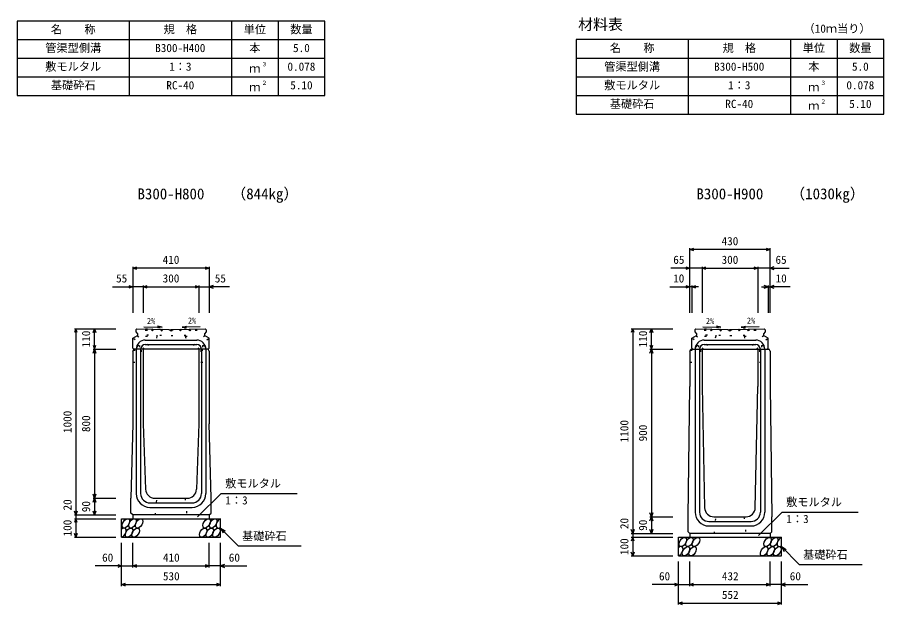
# Model space of a CAD drawing. Units: millimetres, scale not verified. Extents: x -12600 to 12600, y -5940 to 5940.
# Drawn here: x 1875 to 6525, y -458 to 2695 of the extents above; entities that cross this region are included whole.
import ezdxf
from ezdxf.enums import TextEntityAlignment as Align

# ---------------------------------------------------------------- set-up
doc = ezdxf.new("R2010")
doc.units = ezdxf.units.MM
doc.header["$LTSCALE"] = 40
doc.linetypes.add('DOTTED', pattern=[1.75, 0.25, -1.5])
for name, color, linetype, lineweight in [('0-0_DIM', 7, 'Continuous', 25), ('0-2_HATCH', 6, 'Continuous', 25), ('0-3_HYO', 3, 'Continuous', 25), ('0-4_HYO2', 4, 'Continuous', 25), ('0-5_OUTLINE', 3, 'Continuous', 25), ('0-6_OUTLINE2', 4, 'DOTTED', 25), ('0-7_TXT', 7, 'Continuous', 25)]:
    doc.layers.add(name, color=color, linetype=linetype, lineweight=lineweight)
doc.styles.add('ＭＳ ゴシック', font='')
doc.styles.get('ＭＳ ゴシック').set_extended_font_data('MS Gothic')

msp = doc.modelspace()

# ---------------------------------------------------------------- linework, layer by layer
at = {"layer": '0-0_DIM'}
for p, q in [((5485, 1108.46), (5485, 1455.96)), ((5915, 1448.46), (5485, 1448.46)), ((5915, 1108.46), (5915, 1455.96)), ((2495, 1355.96), (2495, 1108.46)), ((2905, 1355.96), (2905, 1108.46)), ((5550, 1355.96), (5550, 1108.46)), ((5850, 1355.96), (5850, 1108.46)), ((2905, 1348.46), (2495, 1348.46)), ((5485, 1348.46), (5383.02, 1348.46)), ((5550, 1348.46), (5485, 1348.46)), ((5550, 1348.46), (5850, 1348.46)), ((5915, 1348.46), (5850, 1348.46)), ((5915, 1348.46), (6016.98, 1348.46)), ((2550, 1255.96), (2550, 1108.46)), ((2850, 1255.96), (2850, 1108.46)), ((5495, 1255.96), (5495, 1108.46)), ((5905, 1255.96), (5905, 1108.46)), ((2386.62, 1248.46), (2495, 1248.46)), ((2550, 1248.46), (2495, 1248.46)), ((2550, 1248.46), (2850, 1248.46)), ((2850, 1248.46), (2905, 1248.46)), ((3013.38, 1248.46), (2905, 1248.46)), ((5376.62, 1248.46), (5485, 1248.46)), ((5495, 1248.46), (5485, 1248.46)), ((5531.3, 1248.46), (5495, 1248.46)), ((5868.7, 1248.46), (5905, 1248.46)), ((5905, 1248.46), (5915, 1248.46)), ((6023.38, 1248.46), (5915, 1248.46)), ((2181.5, 1023.46), (2404, 1023.46)), ((2189, 1023.46), (2189, 23.46)), ((2289, 913.46), (2289, 1023.46)), ((5170.5, 1023.46), (5393, 1023.46)), ((5178, 1023.46), (5178, -76.54)), ((5278, 913.46), (5278, 1023.46)), ((2281.5, 913.46), (2404, 913.46)), ((2289, 913.46), (2289, 113.46)), ((5270.5, 913.46), (5393, 913.46)), ((5278, 913.46), (5278, 13.46)), ((2281.5, 113.46), (2404, 113.46)), ((2289, 113.46), (2289, 23.46)), ((2842.11, 12.65), (2968.34, 138.89)), ((2968.34, 138.89), (3376.24, 138.89)), ((2181.5, 23.46), (2404, 23.46)), ((2181.5, 3.46), (2404, 3.46)), ((2189, 23.46), (2189, 3.46)), ((2189, 3.46), (2189, -96.54)), ((5270.5, 13.46), (5393, 13.46)), ((5278, 13.46), (5278, -76.54)), ((5853.11, -87.35), (5979.34, 38.89)), ((5979.34, 38.89), (6387.24, 38.89)), ((2965, -46.54), (3060.76, -142.29)), ((2965, -46.54), (2990.98, -61.54)), ((2965, -46.54), (2980, -72.52)), ((5170.5, -76.54), (5393, -76.54)), ((5178, -76.54), (5178, -96.54)), ((2181.5, -96.54), (2404, -96.54)), ((2435, -357.9), (2435, -126.54)), ((2495, -257.9), (2495, -126.54)), ((2905, -257.9), (2905, -126.54)), ((2965, -357.9), (2965, -126.54)), ((5170.5, -96.54), (5393, -96.54)), ((5178, -96.54), (5178, -196.54)), ((3060.76, -142.29), (3398.31, -142.29)), ((5976, -146.54), (6071.76, -242.29)), ((5976, -146.54), (6001.98, -161.54)), ((5976, -146.54), (5991, -172.52)), ((5170.5, -196.54), (5393, -196.54)), ((5424, -457.9), (5424, -226.54)), ((5484, -357.9), (5484, -226.54)), ((5916, -357.9), (5916, -226.54)), ((5976, -457.9), (5976, -226.54)), ((2435, -250.4), (2293.21, -250.4)), ((2435, -250.4), (2495, -250.4)), ((2495, -250.4), (2905, -250.4)), ((2965, -250.4), (2905, -250.4)), ((2965, -250.4), (3106.79, -250.4)), ((6071.76, -242.29), (6409.31, -242.29)), ((2435, -350.4), (2965, -350.4)), ((5425, -350.4), (5283.21, -350.4)), ((5424, -350.4), (5484, -350.4)), ((5484, -350.4), (5916, -350.4)), ((5976, -350.4), (5916, -350.4)), ((5976, -350.4), (6117.79, -350.4)), ((5424, -450.4), (5976, -450.4))]:
    msp.add_line(p, q, dxfattribs=at)
for points in [[(5506.14, 1440.77), (5485, 1448.46), (5506.14, 1456.16)], [(5893.86, 1456.16), (5915, 1448.46), (5893.86, 1440.77)], [(2516.14, 1340.77), (2495, 1348.46), (2516.14, 1356.16)], [(2883.86, 1356.16), (2905, 1348.46), (2883.86, 1340.77)], [(5463.86, 1356.16), (5485, 1348.46), (5463.86, 1340.77)], [(5571.14, 1340.77), (5550, 1348.46), (5571.14, 1356.16)], [(5828.86, 1356.16), (5850, 1348.46), (5828.86, 1340.77)], [(5936.14, 1356.16), (5915, 1348.46), (5936.14, 1340.77)], [(2473.86, 1256.16), (2495, 1248.46), (2473.86, 1240.77)], [(2571.14, 1240.77), (2550, 1248.46), (2571.14, 1256.16)], [(2828.86, 1256.16), (2850, 1248.46), (2828.86, 1240.77)], [(2926.14, 1256.16), (2905, 1248.46), (2926.14, 1240.77)], [(5463.86, 1256.16), (5485, 1248.46), (5463.86, 1240.77)], [(5516.14, 1240.77), (5495, 1248.46), (5516.14, 1256.16)], [(5883.86, 1240.77), (5905, 1248.46), (5883.86, 1256.16)], [(5936.14, 1256.16), (5915, 1248.46), (5936.14, 1240.77)], [(2196.7, 1002.32), (2189, 1023.46), (2181.3, 1002.32)], [(2281.3, 1002.32), (2289, 1023.46), (2296.7, 1002.32)], [(5185.7, 1002.32), (5178, 1023.46), (5170.3, 1002.32)], [(5270.3, 1002.32), (5278, 1023.46), (5285.7, 1002.32)], [(2281.3, 934.61), (2289, 913.46), (2296.7, 934.61)], [(5270.3, 934.61), (5278, 913.46), (5285.7, 934.61)], [(2281.3, 892.32), (2289, 913.46), (2296.7, 892.32)], [(5270.3, 892.32), (5278, 913.46), (5285.7, 892.32)], [(2296.7, 134.61), (2289, 113.46), (2281.3, 134.61)], [(2281.3, 92.32), (2289, 113.46), (2296.7, 92.32)], [(2196.7, 44.61), (2189, 23.46), (2181.3, 44.61)], [(2196.7, -17.68), (2189, 3.46), (2181.3, -17.68)], [(2296.7, 44.61), (2289, 23.46), (2281.3, 44.61)], [(5285.7, 34.61), (5278, 13.46), (5270.3, 34.61)], [(5270.3, -7.68), (5278, 13.46), (5285.7, -7.68)], [(2196.7, -75.39), (2189, -96.54), (2181.3, -75.39)], [(5185.7, -55.39), (5178, -76.54), (5170.3, -55.39)], [(5285.7, -55.39), (5278, -76.54), (5270.3, -55.39)], [(5185.7, -117.68), (5178, -96.54), (5170.3, -117.68)], [(5185.7, -175.39), (5178, -196.54), (5170.3, -175.39)], [(2413.86, -242.71), (2435, -250.4), (2413.86, -258.1)], [(2516.14, -258.1), (2495, -250.4), (2516.14, -242.71)], [(2883.86, -242.71), (2905, -250.4), (2883.86, -258.1)], [(2986.14, -242.71), (2965, -250.4), (2986.14, -258.1)], [(2456.14, -358.1), (2435, -350.4), (2456.14, -342.71)], [(2943.86, -342.71), (2965, -350.4), (2943.86, -358.1)], [(5402.86, -342.71), (5424, -350.4), (5402.86, -358.1)], [(5505.14, -358.1), (5484, -350.4), (5505.14, -342.71)], [(5894.86, -342.71), (5916, -350.4), (5894.86, -358.1)], [(5997.14, -342.71), (5976, -350.4), (5997.14, -358.1)], [(5445.14, -458.1), (5424, -450.4), (5445.14, -442.71)], [(5954.86, -442.71), (5976, -450.4), (5954.86, -458.1)]]:
    msp.add_lwpolyline(points, dxfattribs=at)
at = {"layer": '0-2_HATCH', "linetype": 'DOTTED'}
for p, q in [((2563.5, 1022.12), (2563.5, 984.12)), ((2563.5, 984.12), (2623.26, 982.95)), ((2569.5, 1022.01), (2569.5, 990)), ((2623.26, 988.95), (2623.26, 982.95)), ((2776.74, 988.95), (2776.74, 982.95)), ((2776.74, 982.95), (2836.5, 984.12)), ((2830.5, 1022.01), (2830.5, 990)), ((2836.5, 1022.12), (2836.5, 984.12)), ((5563.5, 1022.12), (5563.5, 984.12)), ((5563.5, 984.12), (5623.26, 982.95)), ((5569.5, 1022.01), (5569.5, 990)), ((5623.26, 988.95), (5623.26, 982.95)), ((5776.74, 988.95), (5776.74, 982.95)), ((5776.74, 982.95), (5836.5, 984.12)), ((5830.5, 1022.01), (5830.5, 990)), ((5836.5, 1022.12), (5836.5, 984.12))]:
    msp.add_line(p, q, dxfattribs=at)
for points in [[(2563.5, 1022.12), (2700, 1019.47), (2836.5, 1022.12)], [(2569.5, 990), (2700, 987.46), (2830.5, 990)], [(5563.5, 1022.12), (5700, 1019.47), (5836.5, 1022.12)], [(5569.5, 990), (5700, 987.46), (5830.5, 990)]]:
    msp.add_lwpolyline(points, dxfattribs=at)
for points in [[(2600.08, 1021.41), (2595.75, 1017.26), (2599.91, 1012.93), (2604.24, 1017.09)], [(2650.07, 1020.41), (2645.74, 1016.26), (2649.9, 1011.93), (2654.23, 1016.09)], [(2700, 1019.47), (2704.24, 1015.23), (2700, 1010.99), (2695.76, 1015.23)], [(2749.93, 1020.41), (2754.26, 1016.26), (2750.1, 1011.93), (2745.77, 1016.09)], [(2799.92, 1021.41), (2804.25, 1017.26), (2800.09, 1012.93), (2795.76, 1017.09)], [(5600.08, 1021.41), (5595.75, 1017.26), (5599.91, 1012.93), (5604.24, 1017.09)], [(5650.07, 1020.41), (5645.74, 1016.26), (5649.9, 1011.93), (5654.23, 1016.09)], [(5700, 1019.47), (5704.24, 1015.23), (5700, 1010.99), (5695.76, 1015.23)], [(5749.93, 1020.41), (5754.26, 1016.26), (5750.1, 1011.93), (5745.77, 1016.09)], [(5799.92, 1021.41), (5804.25, 1017.26), (5800.09, 1012.93), (5795.76, 1017.09)]]:
    msp.add_lwpolyline(points, close=True, dxfattribs=at)
at = {"layer": '0-2_HATCH'}
for centre in [(2457.89, -21.54), (2493.37, -21.54), (2528.84, -21.54), (2891.05, -21.54), (2926.52, -21.54), (2474.77, -71.54), (2510.25, -71.54), (2872.45, -71.54), (2907.93, -71.54), (2943.41, -71.54), (5446.89, -121.54), (5482.37, -121.54), (5517.84, -121.54), (5902.05, -121.54), (5937.52, -121.54), (5463.77, -171.54), (5499.25, -171.54), (5883.45, -171.54), (5918.93, -171.54), (5954.41, -171.54)]:
    msp.add_ellipse(centre, major_axis=(14.54, 23.54), ratio=0.5792, dxfattribs=at)
for centre, start_param, end_param in [((2962, -21.54), 0.6666252, 4.1103269), ((2439.3, -71.54), 3.7419964, 7.318141), ((5973, -121.54), 0.6666252, 4.1103269), ((5428.3, -171.54), 3.7419964, 7.318141)]:
    msp.add_ellipse(centre, major_axis=(14.54, 23.54), ratio=0.5792, start_param=start_param, end_param=end_param, dxfattribs=at)
at = {"layer": '0-3_HYO'}
for p, q in [((2475, 2675.36), (2475, 2275.36)), ((3025, 2675.36), (3025, 2275.36)), ((3275, 2675.36), (3275, 2275.36)), ((1875, 2575.36), (3525, 2575.36)), ((5475, 2575.36), (5475, 2175.36)), ((6025, 2575.36), (6025, 2175.36)), ((6275, 2575.36), (6275, 2175.36)), ((4875, 2475.36), (6525, 2475.36))]:
    msp.add_line(p, q, dxfattribs=at)
for points in [[(1875, 2275.36), (3525, 2275.36), (3525, 2675.36), (1875, 2675.36)], [(4875, 2175.36), (6525, 2175.36), (6525, 2575.36), (4875, 2575.36)]]:
    msp.add_lwpolyline(points, close=True, dxfattribs=at)
at = {"layer": '0-4_HYO2'}
for p, q in [((1875, 2475.36), (3525, 2475.36)), ((1875, 2375.36), (3525, 2375.36)), ((4875, 2375.36), (6525, 2375.36)), ((4875, 2275.36), (6525, 2275.36))]:
    msp.add_line(p, q, dxfattribs=at)
at = {"layer": '0-5_OUTLINE'}
for p, q in [((2516.79, 1023.04), (2511, 1017.31)), ((2516.79, 1023.04), (2687.89, 1019.7)), ((5516.79, 1023.04), (5511, 1017.31)), ((5516.79, 1023.04), (5687.89, 1019.7)), ((2495, 973.46), (2520, 986.46)), ((2511, 1017.31), (2511, 1006.46)), ((2511, 1006.46), (2520, 996.46)), ((2520, 996.46), (2520, 986.46)), ((2709, 1016.46), (2712.11, 1019.7)), ((2889, 1006.46), (2880, 996.46)), ((2880, 996.46), (2880, 986.46)), ((2905, 973.46), (2880, 986.46)), ((2889, 1017.31), (2889, 1006.46)), ((5495, 973.46), (5520, 986.46)), ((5511, 1017.31), (5511, 1006.46)), ((5511, 1006.46), (5520, 996.46)), ((5520, 996.46), (5520, 986.46)), ((5709, 1016.46), (5712.11, 1019.7)), ((5889, 1006.46), (5880, 996.46)), ((5880, 996.46), (5880, 986.46)), ((5905, 973.46), (5880, 986.46)), ((5889, 1017.31), (5889, 1006.46)), ((2495, 919.46), (2495, 973.46)), ((2905, 919.46), (2905, 973.46)), ((5495, 919.46), (5495, 973.46)), ((5905, 919.46), (5905, 973.46)), ((2495, 919.46), (2501, 913.46)), ((2495, 903.46), (2500, 913.46)), ((2495, 903.46), (2495, 513.46)), ((2900, 913.46), (2500, 913.46)), ((2850, 913.46), (2850, 513.46)), ((2899, 913.46), (2905, 919.46)), ((2905, 903.46), (2900, 913.46)), ((2905, 903.46), (2905, 513.46)), ((5485, 903.46), (5490, 913.46)), ((5485, 903.46), (5485, 713.46)), ((5490, 913.46), (5910, 913.46)), ((5495, 919.46), (5501, 913.46)), ((5550, 913.46), (5550, 713.46)), ((5850, 913.46), (5850, 713.46)), ((5899, 913.46), (5905, 919.46)), ((5915, 903.46), (5910, 913.46)), ((5915, 903.46), (5915, 713.46)), ((5475, 13.46), (5485, 713.46)), ((5550, 713.46), (5563.95, 62.39)), ((5836.05, 62.39), (5850, 713.46)), ((5915, 713.46), (5925, 13.46)), ((2495, 513.46), (2485, 113.46)), ((2850, 513.46), (2836.8, 161.59)), ((2915, 113.46), (2905, 513.46)), ((2485, 33.46), (2485, 113.46)), ((2613.16, 113.46), (2786.84, 113.46)), ((2915, 33.46), (2915, 113.46)), ((2435, 3.46), (2965, 3.46)), ((2435, -96.54), (2435, 3.46)), ((2495, 23.46), (2485, 33.46)), ((2905, 23.46), (2495, 23.46)), ((2495, 23.46), (2495, 3.46)), ((2905, 23.46), (2915, 33.46)), ((2905, 23.46), (2905, 3.46)), ((2965, -96.54), (2965, 3.46)), ((5475, -67.54), (5475, 13.46)), ((5613.94, 13.46), (5786.06, 13.46)), ((5925, -67.54), (5925, 13.46)), ((5475, -67.54), (5484, -76.54)), ((5916, -76.54), (5484, -76.54)), ((5484, -76.54), (5484, -96.54)), ((5916, -76.54), (5925, -67.54)), ((5916, -76.54), (5916, -96.54)), ((2435, -96.54), (2965, -96.54)), ((5424, -96.54), (5976, -96.54)), ((5424, -196.54), (5424, -96.54)), ((5976, -196.54), (5976, -96.54)), ((5424, -196.54), (5976, -196.54))]:
    msp.add_line(p, q, dxfattribs=at)
for points in [[(2712.11, 1019.7), (2883.21, 1023.04), (2889, 1017.31)], [(5712.11, 1019.7), (5883.21, 1023.04), (5889, 1017.31)], [(2709, 1016.46), (2691, 1016.46), (2687.89, 1019.7)], [(5709, 1016.46), (5691, 1016.46), (5687.89, 1019.7)], [(2550, 913.46), (2550, 513.46), (2563.2, 161.59)]]:
    msp.add_lwpolyline(points, dxfattribs=at)
for centre, start, end in [((2613.16, 163.46), 182.14759, 270), ((2786.84, 163.46), 270, 357.85241), ((5613.94, 63.46), 181.22758, 269.80012), ((5786.06, 63.46), 270, 358.77242)]:
    msp.add_arc(centre, 50, start, end, dxfattribs=at)
at = {"layer": '0-6_OUTLINE2'}
for p, q in [((2518.69, 985.78), (2604.41, 913.46)), ((2623.26, 982.95), (2608.5, 913.46)), ((2776.74, 982.95), (2791.5, 913.46)), ((2881.31, 985.78), (2795.59, 913.46)), ((5518.69, 985.78), (5604.41, 913.46)), ((5623.26, 982.95), (5608.5, 913.46)), ((5776.74, 982.95), (5791.5, 913.46)), ((5881.31, 985.78), (5795.59, 913.46)), ((2557.7, 913.46), (2496.64, 974.32)), ((2519, 933.96), (2531, 933.96)), ((2519, 933.96), (2519, 908.96)), ((2531, 933.96), (2531, 908.96)), ((2842.3, 913.46), (2903.36, 974.32)), ((2869, 933.96), (2881, 933.96)), ((2869, 933.96), (2869, 908.96)), ((2881, 933.96), (2881, 908.96)), ((5557.7, 913.46), (5496.64, 974.32)), ((5519, 933.96), (5531, 933.96)), ((5519, 933.96), (5519, 908.96)), ((5531, 933.96), (5531, 908.96)), ((5842.3, 913.46), (5903.36, 974.32)), ((5869, 933.96), (5881, 933.96)), ((5869, 933.96), (5869, 908.96)), ((5881, 933.96), (5881, 908.96)), ((2497.75, 908.96), (2540, 908.96)), ((2540, 908.96), (2540, 843.46)), ((2860, 908.96), (2860, 843.46)), ((2860, 908.96), (2902.25, 908.96)), ((5487.75, 908.96), (5542, 908.96)), ((5542, 908.96), (5542, 843.46)), ((5858, 908.96), (5858, 843.46)), ((5858, 908.96), (5912.25, 908.96)), ((2495, 843.46), (2540, 843.46)), ((2860, 843.46), (2905, 843.46)), ((5485, 843.46), (5542, 843.46)), ((5858, 843.46), (5915, 843.46)), ((2615, 23.46), (2625, 113.46)), ((2775, 113.46), (2785, 23.46)), ((5615, -76.54), (5625, 13.46)), ((5775, 13.46), (5785, -76.54))]:
    msp.add_line(p, q, dxfattribs=at)
at = {"layer": '0-6_OUTLINE2', "linetype": 'Continuous'}
for p, q in [((2562, 962.46), (2838, 962.46)), ((2562, 938.46), (2838, 938.46)), ((5562, 962.46), (5838, 962.46)), ((5562, 938.46), (5838, 938.46)), ((2513, 913.46), (2513, 138.46)), ((2537, 913.46), (2537, 138.46)), ((2863, 913.46), (2863, 138.46)), ((2887, 913.46), (2887, 138.46)), ((5513, 913.46), (5513, 38.46)), ((5537, 913.46), (5537, 38.46)), ((5863, 913.46), (5863, 38.46)), ((5887, 913.46), (5887, 38.46)), ((2587, 88.46), (2813, 88.46)), ((2587, 64.46), (2813, 64.46)), ((5587, -11.54), (5813, -11.54)), ((5587, -35.54), (5813, -35.54))]:
    msp.add_line(p, q, dxfattribs=at)
for centre, radius, start, end in [((2562, 913.46), 49, 90, 180), ((2562, 913.46), 25, 90, 180), ((2838, 913.46), 49, 0, 90), ((2838, 913.46), 25, 0, 90), ((5562, 913.46), 49, 90, 180), ((5562, 913.46), 25, 90, 180), ((5838, 913.46), 49, 0, 90), ((5838, 913.46), 25, 0, 90), ((2587, 138.46), 74, 180, 270), ((2587, 138.46), 50, 180, 270), ((2813, 138.46), 50, 270, 0), ((2813, 138.46), 74, 270, 0), ((5587, 38.46), 74, 180, 270), ((5587, 38.46), 50, 180, 270), ((5813, 38.46), 50, 270, 0), ((5813, 38.46), 74, 270, 0)]:
    msp.add_arc(centre, radius, start, end, dxfattribs=at)
at = {"layer": '0-7_TXT'}
for p, q in [((2651.65, 1031.94), (2628.05, 1036.33)), ((2759.6, 1032.05), (2783.19, 1036.44)), ((2856.91, 1032.99), (2759.6, 1032.05)), ((2759.6, 1032.05), (2783.28, 1028.11)), ((5651.65, 1031.94), (5628.05, 1036.33)), ((5759.6, 1032.05), (5783.19, 1036.44)), ((5856.91, 1032.99), (5759.6, 1032.05)), ((5759.6, 1032.05), (5783.28, 1028.11))]:
    msp.add_line(p, q, dxfattribs=at)
for points in [[(2553.7, 1032.89), (2651.65, 1031.94), (2627.97, 1028)], [(5553.7, 1032.89), (5651.65, 1031.94), (5627.97, 1028)]]:
    msp.add_lwpolyline(points, dxfattribs=at)

# ---------------------------------------------------------------- texts
at = {"layer": '0-0_DIM', "style": 'ＭＳ ゴシック'}
for s, p in [('430', (5655, 1458.46)), ('410', (2655, 1358.46)), ('65', (5395.68, 1358.46)), ('300', (5655, 1358.46)), ('65', (5944.32, 1358.46)), ('55', (2405.16, 1258.46)), ('300', (2655, 1258.46)), ('55', (2934.84, 1258.46)), ('10', (5395.16, 1258.46)), ('10', (5944.84, 1258.46)), ('敷モルタル', (2990.38, 157.62)), ('1：3', (2991.38, 66.93)), ('敷モルタル', (6001.38, 57.62)), ('1：3', (6002.38, -33.07)), ('基礎砕石', (3081.32, -125.12)), ('60', (2330, -240.4)), ('410', (2656.54, -240.4)), ('60', (3010, -240.4)), ('基礎砕石', (6092.32, -225.12)), ('530', (2656.54, -340.4)), ('60', (5319, -340.4)), ('432', (5656.54, -340.4)), ('60', (6021, -340.4)), ('552', (5656.54, -440.4))]:
    msp.add_text(s, height=43.99, dxfattribs=at).set_placement(p, align=Align.BOTTOM_LEFT)
for s, p in [('110', (2279, 923.46)), ('110', (5268, 923.46)), ('1000', (2179, 463.46)), ('800', (2279, 468.46)), ('1100', (5168, 413.46)), ('900', (5268, 418.46)), ('20', (2179, 47.78)), ('90', (2279, 38.46)), ('20', (5168, -52.22)), ('100', (2179, -91.54)), ('90', (5268, -61.54)), ('100', (5168, -191.54))]:
    msp.add_text(s, height=43.99, rotation=90, dxfattribs=at).set_placement(p, align=Align.BOTTOM_LEFT)
at = {"layer": '0-7_TXT', "style": 'ＭＳ ゴシック'}
for s, height, p in [('名\u3000\u3000称', 43.99, (2055, 2595.36)), ('規\u3000格', 43.99, (2660, 2595.36)), ('単位', 43.99, (3090, 2595.36)), ('数量', 43.99, (3340, 2595.36)), ('材料表', 58.65, (4885, 2610.36)), ('（10ｍ当り）', 43.99, (6095, 2599.36)), ('管渠型側溝', 43.99, (2025, 2495.36)), ('本', 43.99, (3120, 2495.36)), ('名\u3000\u3000称', 43.99, (5055, 2495.36)), ('規\u3000格', 43.99, (5660, 2495.36)), ('単位', 43.99, (6090, 2495.36)), ('数量', 43.99, (6340, 2495.36)), ('B300-H400', 43.99, (2615, 2495.36)), ('5.0', 43.99, (3355, 2495.36)), ('敷モルタル', 43.99, (2025, 2395.36)), ('1：3', 43.99, (2690, 2395.36)), ('ｍ', 43.99, (3120, 2385.36)), ('３', 21.99, (3185.54, 2425.73)), ('0.078', 43.99, (3325, 2395.36)), ('管渠型側溝', 43.99, (5025, 2395.36)), ('B300-H500', 43.99, (5615, 2395.36)), ('本', 43.99, (6120, 2395.36)), ('5.0', 43.99, (6355, 2395.36)), ('基礎砕石', 43.99, (2055, 2295.36)), ('RC-40', 43.99, (2675, 2295.36)), ('ｍ', 43.99, (3120, 2285.36)), ('２', 21.99, (3185.54, 2325.73)), ('5.10', 43.99, (3340, 2295.36)), ('敷モルタル', 43.99, (5025, 2295.36)), ('1：3', 43.99, (5690, 2295.36)), ('ｍ', 43.99, (6120, 2285.36)), ('３', 21.99, (6185.54, 2325.73)), ('0.078', 43.99, (6325, 2295.36)), ('基礎砕石', 43.99, (5055, 2195.36)), ('RC-40', 43.99, (5675, 2195.36)), ('２', 21.99, (6185.54, 2225.73)), ('5.10', 43.99, (6340, 2195.36)), ('ｍ', 43.99, (6120, 2185.36)), ('B300-H800', 58.65, (2520, 1700.44)), ('（844kg）', 58.65, (3023.7, 1700.84)), ('B300-H900', 58.65, (5520, 1700.44)), ('（1030kg）', 58.65, (6023.7, 1700.84)), ('2%', 32.99, (2570.66, 1038.46)), ('2%', 32.99, (2790.65, 1040.82)), ('2%', 32.99, (5570.66, 1038.46)), ('2%', 32.99, (5790.65, 1040.82))]:
    msp.add_text(s, height=height, dxfattribs=at).set_placement(p, align=Align.BOTTOM_LEFT)

doc.saveas('drawing.dxf')
